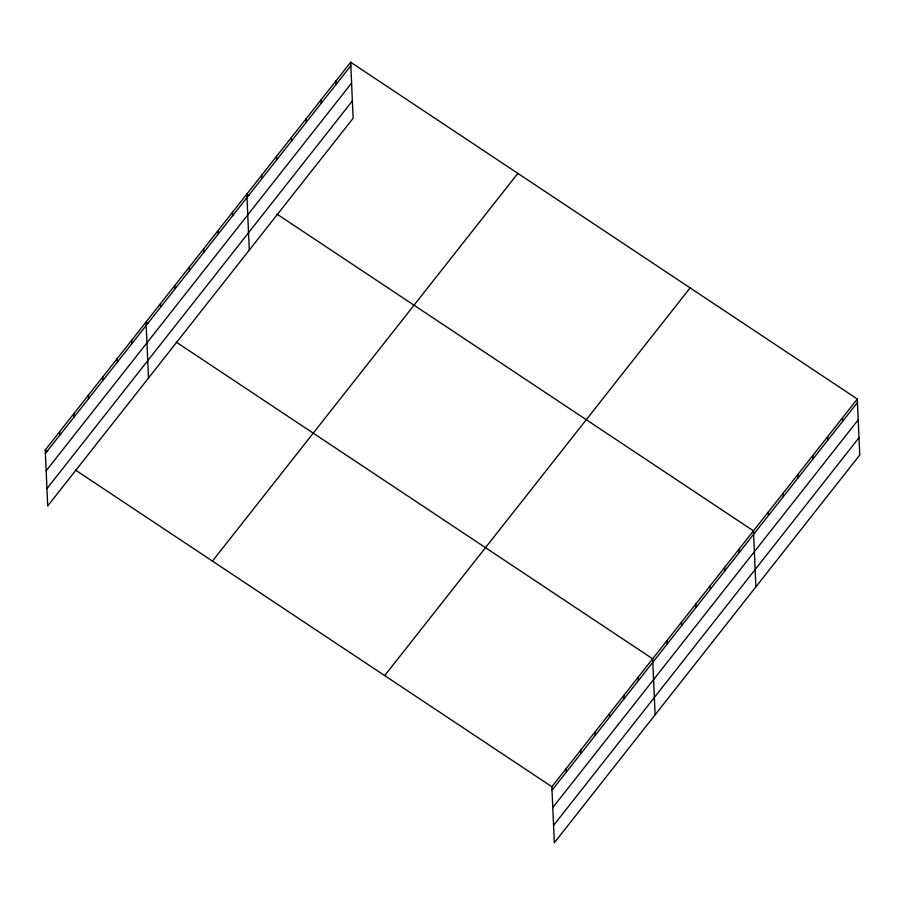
<?xml version="1.0" encoding="UTF-8"?>
<svg xmlns="http://www.w3.org/2000/svg" width="905" height="905" viewBox="0 0 905 905"><rect width="100%" height="100%" fill="white"/><g stroke="black" fill="none" stroke-linecap="round" stroke-linejoin="round"><path stroke-width="1.36" d="M350.676 62.241L353.131 118.261L47.694 505.974L45.25 449.966L350.676 62.241L857.307 399.026L859.75 455.034L554.324 842.759L551.869 786.739L857.307 399.026M45.397 453.45L350.835 65.726M46.155 470.781L351.593 83.068M46.936 488.643L352.373 100.919M212.437 561.1L517.864 173.387M384.693 675.605L690.119 287.892M552.027 790.223L857.454 402.51M552.785 807.565L858.212 419.841M553.566 825.417L858.992 437.703M249.158 195.616L246.839 194.066L249.282 250.085M277.021 214.134L753.458 530.85L755.901 586.859M148.363 323.56L146.044 322.022L148.488 378.03M176.226 342.09L652.663 658.795L655.107 714.803M45.25 449.966L47.569 451.516M75.432 470.034L551.869 786.739M842.465 417.85L842.623 421.334M827.634 436.685L827.781 440.169M812.803 455.52L812.95 459.005M797.961 474.356L798.12 477.84M783.13 493.18L783.278 496.664M768.288 512.015L768.447 515.499M739.057 549.131L739.215 552.604M724.656 567.401L724.815 570.885M710.267 585.682L710.414 589.166M695.866 603.963L696.013 607.447M681.465 622.244L681.612 625.717M667.064 640.514L667.211 643.998M638.263 677.076L638.421 680.56M623.873 695.357L624.02 698.841M609.472 713.626L609.619 717.111M595.071 731.907L595.219 735.392M580.671 750.188L580.818 753.673M566.27 768.469L566.428 771.954M335.846 81.077L336.004 84.561M321.015 99.912L321.162 103.396M306.173 118.747L306.331 122.232M291.342 137.571L291.489 141.056M276.5 156.407L276.659 159.891M261.669 175.242L261.817 178.726M232.438 212.347L232.585 215.831M218.037 230.628L218.184 234.112M203.636 248.909L203.795 252.393M189.236 267.19L189.394 270.663M174.835 285.46L174.993 288.944M160.445 303.741L160.592 307.225M131.644 340.303L131.791 343.776M117.243 358.572L117.401 362.057M102.842 376.853L103 380.338M88.441 395.134L88.6 398.619M74.052 413.415L74.199 416.888M59.651 431.685L59.798 435.169"/></g></svg>
